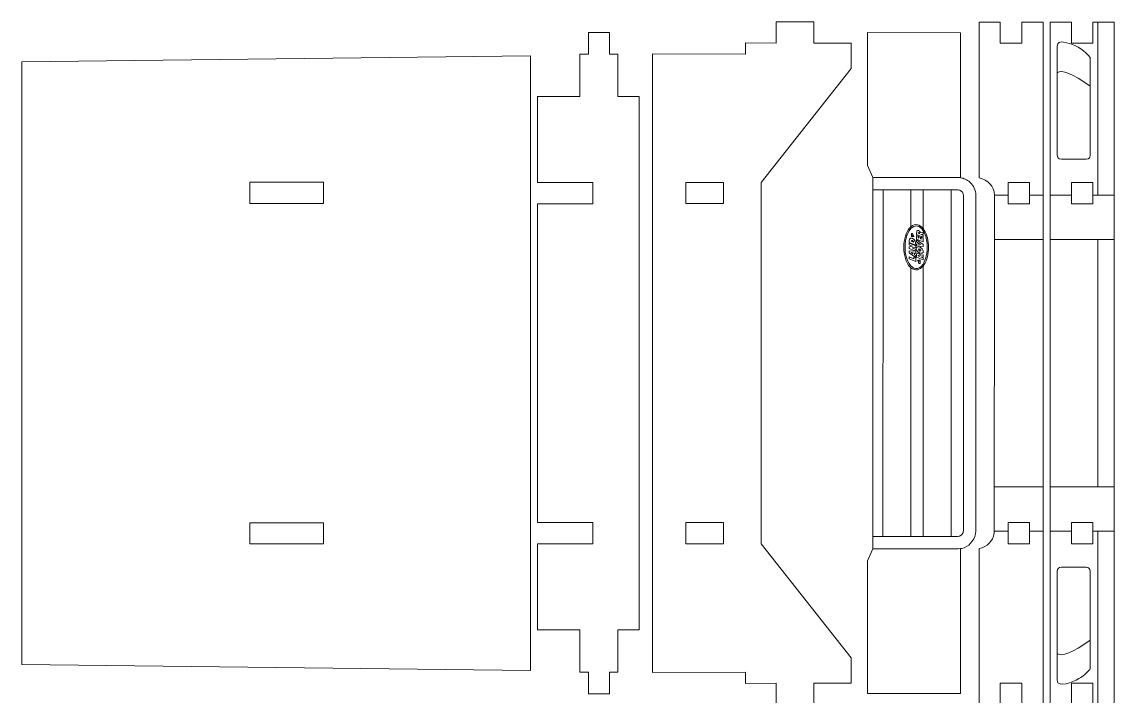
# Model space of a CAD drawing. Header units: millimetres. Extents: x -218 to 218, y -305 to 305.
# Drawn here: x 62.6 to 217.6, y 114.5 to 210.2 of the extents above; entities that cross this region are included whole.
import ezdxf

# ---------------------------------------------------------------- set-up
doc = ezdxf.new("R2010")
doc.units = ezdxf.units.MM
doc.header["$MEASUREMENT"] = 0
doc.layers.add('Camada 1', color=7, linetype='Continuous')

msp = doc.modelspace()

# ---------------------------------------------------------------- linework, layer by layer
at = {"layer": 'Camada 1', "lineweight": 9}
for points, knots in [([(180.2736, 203.5941), (180.2736, 203.5941), (167.4951, 187.4147), (167.4951, 187.4147), (167.4951, 187.4147), (167.4951, 187.4147), (167.4951, 136.1401), (167.4951, 136.1401), (167.4951, 136.1401), (167.4951, 136.1401), (180.2736, 119.9606), (180.2736, 119.9606), (180.2736, 119.9606), (180.2736, 119.9606), (180.279, 116.3736), (180.279, 116.3736), (180.279, 116.3736), (180.279, 116.3736), (174.9607, 116.3576), (174.9607, 116.3576), (174.9607, 116.3576), (174.9607, 116.3576), (174.97, 113.3535), (174.97, 113.3535), (174.97, 113.3535), (174.97, 113.3535), (169.6516, 113.3355), (169.6516, 113.3355), (169.6516, 113.3355), (169.6516, 113.3355), (169.6416, 116.3396), (169.6416, 116.3396), (169.6416, 116.3396), (169.6416, 116.3396), (165.2739, 116.3247), (165.2739, 116.3247), (165.2739, 116.3247), (165.2739, 116.3247), (165.2691, 117.9116), (165.2691, 117.9116), (165.2691, 117.9116), (165.2691, 117.9116), (152.0902, 117.8687), (152.0902, 117.8687), (152.0902, 117.8687), (152.0902, 117.8687), (152.0902, 205.6864), (152.0902, 205.6864), (152.0902, 205.6864), (152.0902, 205.6864), (165.2691, 205.6433), (165.2691, 205.6433), (165.2691, 205.6433), (165.2691, 205.6433), (165.2739, 207.2305), (165.2739, 207.2305), (165.2739, 207.2305), (165.2739, 207.2305), (169.6416, 207.2156), (169.6416, 207.2156), (169.6416, 207.2156), (169.6416, 207.2156), (169.6516, 210.2199), (169.6516, 210.2199), (169.6516, 210.2199), (169.6516, 210.2199), (174.97, 210.2019), (174.97, 210.2019), (174.97, 210.2019), (174.97, 210.2019), (174.9607, 207.1976), (174.9607, 207.1976), (174.9607, 207.1976), (174.9607, 207.1976), (180.279, 207.1816), (180.279, 207.1816), (180.279, 207.1816), (180.279, 207.1816), (180.2736, 203.5941), (180.2736, 203.5941)], [0, 0, 0, 0, 0.04761905, 0.04761905, 0.04761905, 0.04761905, 0.0952381, 0.0952381, 0.0952381, 0.0952381, 0.14285714, 0.14285714, 0.14285714, 0.14285714, 0.19047619, 0.19047619, 0.19047619, 0.19047619, 0.23809524, 0.23809524, 0.23809524, 0.23809524, 0.28571429, 0.28571429, 0.28571429, 0.28571429, 0.33333333, 0.33333333, 0.33333333, 0.33333333, 0.38095238, 0.38095238, 0.38095238, 0.38095238, 0.42857143, 0.42857143, 0.42857143, 0.42857143, 0.47619048, 0.47619048, 0.47619048, 0.47619048, 0.52380952, 0.52380952, 0.52380952, 0.52380952, 0.57142857, 0.57142857, 0.57142857, 0.57142857, 0.61904762, 0.61904762, 0.61904762, 0.61904762, 0.66666667, 0.66666667, 0.66666667, 0.66666667, 0.71428571, 0.71428571, 0.71428571, 0.71428571, 0.76190476, 0.76190476, 0.76190476, 0.76190476, 0.80952381, 0.80952381, 0.80952381, 0.80952381, 0.85714286, 0.85714286, 0.85714286, 0.85714286, 0.9047619, 0.9047619, 0.9047619, 0.9047619, 1, 1, 1, 1]), ([(204.4718, 113.3688), (204.4718, 113.3688), (207.5093, 113.3689), (207.5093, 113.3689), (207.5093, 113.3689), (207.5093, 113.3689), (207.509, 210.175), (207.509, 210.175), (207.509, 210.175), (207.509, 210.175), (204.4715, 210.1751), (204.4715, 210.1751), (204.4715, 210.1751), (204.4715, 210.1751), (204.4655, 207.175), (204.4655, 207.175), (204.4655, 207.175), (204.4655, 207.175), (201.4291, 207.181), (201.4291, 207.181), (201.4291, 207.181), (201.4291, 207.181), (201.4351, 210.1811), (201.4351, 210.1811), (201.4351, 210.1811), (201.4351, 210.1811), (198.4337, 210.175), (198.4337, 210.175), (198.4337, 210.175), (198.4337, 210.175), (198.4338, 188.0939), (198.4338, 188.0939), (198.4338, 188.0939), (199.686, 187.7943), (200.536, 186.8914), (200.6011, 185.6189), (200.6011, 185.6189), (200.6011, 185.6189), (200.6011, 179.3187), (200.6011, 179.3187), (200.6011, 179.3187), (200.6011, 179.3187), (200.5711, 137.6306), (200.5711, 137.6306), (200.5711, 137.6306), (200.3868, 136.4768), (199.566, 135.7206), (198.4339, 135.4499), (198.4339, 135.4499), (198.4339, 135.4499), (198.4339, 113.3689), (198.4339, 113.3689), (198.4339, 113.3689), (198.4339, 113.3689), (201.4354, 113.3627), (201.4354, 113.3627), (201.4354, 113.3627), (201.4354, 113.3627), (201.4294, 116.3628), (201.4294, 116.3628), (201.4294, 116.3628), (201.4294, 116.3628), (204.4658, 116.3689), (204.4658, 116.3689), (204.4658, 116.3689), (204.4658, 116.3689), (204.4718, 113.3688), (204.4718, 113.3688)], [0, 0, 0, 0, 0.05555556, 0.05555556, 0.05555556, 0.05555556, 0.11111111, 0.11111111, 0.11111111, 0.11111111, 0.16666667, 0.16666667, 0.16666667, 0.16666667, 0.22222222, 0.22222222, 0.22222222, 0.22222222, 0.27777778, 0.27777778, 0.27777778, 0.27777778, 0.33333333, 0.33333333, 0.33333333, 0.33333333, 0.38888889, 0.38888889, 0.38888889, 0.38888889, 0.44444444, 0.44444444, 0.44444444, 0.44444444, 0.5, 0.5, 0.5, 0.5, 0.55555556, 0.55555556, 0.55555556, 0.55555556, 0.61111111, 0.61111111, 0.61111111, 0.61111111, 0.66666667, 0.66666667, 0.66666667, 0.66666667, 0.72222222, 0.72222222, 0.72222222, 0.72222222, 0.77777778, 0.77777778, 0.77777778, 0.77777778, 0.83333333, 0.83333333, 0.83333333, 0.83333333, 0.88888889, 0.88888889, 0.88888889, 0.88888889, 1, 1, 1, 1]), ([(214.5599, 116.3698), (214.5599, 116.3698), (214.5599, 113.3697), (214.5599, 113.3697), (214.5599, 113.3697), (214.5599, 113.3697), (215.254, 113.369), (215.254, 113.369), (215.254, 113.369), (215.254, 113.369), (217.585, 113.369), (217.585, 113.369), (217.585, 113.369), (217.585, 113.369), (217.5848, 137.9251), (217.5848, 137.9251), (217.5848, 137.9251), (217.5848, 137.9251), (217.5848, 144.2252), (217.5848, 144.2252), (217.5848, 144.2252), (217.5848, 144.2252), (217.5844, 179.3189), (217.5844, 179.3189), (217.5844, 179.3189), (217.5844, 179.3189), (217.5843, 185.6191), (217.5843, 185.6191), (217.5843, 185.6191), (217.5843, 185.6191), (217.5841, 210.1752), (217.5841, 210.1752), (217.5841, 210.1752), (217.5841, 210.1752), (215.2531, 210.1752), (215.2531, 210.1752), (215.2531, 210.1752), (215.2531, 210.1752), (214.5589, 210.1745), (214.5589, 210.1745), (214.5589, 210.1745), (214.5589, 210.1745), (214.559, 207.1744), (214.559, 207.1744), (214.559, 207.1744), (214.559, 207.1744), (211.5338, 207.1743), (211.5338, 207.1743), (211.5338, 207.1743), (211.5338, 207.1743), (211.5338, 210.1744), (211.5338, 210.1744), (211.5338, 210.1744), (211.5338, 210.1744), (208.5087, 210.1751), (208.5087, 210.1751), (208.5087, 210.1751), (208.5087, 210.1751), (208.509, 185.6189), (208.509, 185.6189), (208.509, 185.6189), (208.509, 185.6189), (208.509, 179.3188), (208.509, 179.3188), (208.509, 179.3188), (208.509, 179.3188), (208.5093, 144.2251), (208.5093, 144.2251), (208.5093, 144.2251), (208.5093, 144.2251), (208.5094, 137.925), (208.5094, 137.925), (208.5094, 137.925), (208.5094, 137.925), (208.5096, 113.3689), (208.5096, 113.3689), (208.5096, 113.3689), (208.5096, 113.3689), (211.5347, 113.3697), (211.5347, 113.3697), (211.5347, 113.3697), (211.5347, 113.3697), (211.5347, 116.3697), (211.5347, 116.3697), (211.5347, 116.3697), (211.5347, 116.3697), (214.5599, 116.3698), (214.5599, 116.3698)], [0, 0, 0, 0, 0.04347826, 0.04347826, 0.04347826, 0.04347826, 0.08695652, 0.08695652, 0.08695652, 0.08695652, 0.13043478, 0.13043478, 0.13043478, 0.13043478, 0.17391304, 0.17391304, 0.17391304, 0.17391304, 0.2173913, 0.2173913, 0.2173913, 0.2173913, 0.26086957, 0.26086957, 0.26086957, 0.26086957, 0.30434783, 0.30434783, 0.30434783, 0.30434783, 0.34782609, 0.34782609, 0.34782609, 0.34782609, 0.39130435, 0.39130435, 0.39130435, 0.39130435, 0.43478261, 0.43478261, 0.43478261, 0.43478261, 0.47826087, 0.47826087, 0.47826087, 0.47826087, 0.52173913, 0.52173913, 0.52173913, 0.52173913, 0.56521739, 0.56521739, 0.56521739, 0.56521739, 0.60869565, 0.60869565, 0.60869565, 0.60869565, 0.65217391, 0.65217391, 0.65217391, 0.65217391, 0.69565217, 0.69565217, 0.69565217, 0.69565217, 0.73913043, 0.73913043, 0.73913043, 0.73913043, 0.7826087, 0.7826087, 0.7826087, 0.7826087, 0.82608696, 0.82608696, 0.82608696, 0.82608696, 0.86956522, 0.86956522, 0.86956522, 0.86956522, 0.91304348, 0.91304348, 0.91304348, 0.91304348, 1, 1, 1, 1]), ([(147.1921, 117.919), (147.1921, 117.919), (147.1845, 123.9192), (147.1845, 123.9192), (147.1845, 123.9192), (147.1845, 123.9192), (150.1846, 123.9186), (150.1846, 123.9186), (150.1846, 123.9186), (150.1846, 123.9186), (150.1846, 199.6369), (150.1846, 199.6369), (150.1846, 199.6369), (150.1846, 199.6369), (147.1845, 199.6363), (147.1845, 199.6363), (147.1845, 199.6363), (147.1845, 199.6363), (147.1921, 205.6363), (147.1921, 205.6363), (147.1921, 205.6363), (147.1921, 205.6363), (145.9921, 205.6363), (145.9921, 205.6363), (145.9921, 205.6363), (145.9921, 205.6363), (145.9921, 208.7091), (145.9921, 208.7091), (145.9921, 208.7091), (145.9921, 208.7091), (142.992, 208.7091), (142.992, 208.7091), (142.992, 208.7091), (142.992, 208.7091), (142.992, 205.6363), (142.992, 205.6363), (142.992, 205.6363), (142.992, 205.6363), (141.792, 205.6363), (141.792, 205.6363), (141.792, 205.6363), (141.792, 205.6363), (141.792, 199.6363), (141.792, 199.6363), (141.792, 199.6363), (141.792, 199.6363), (135.7918, 199.6363), (135.7918, 199.6363), (135.7918, 199.6363), (135.7918, 199.6363), (135.7918, 187.4085), (135.7918, 187.4085), (135.7918, 187.4085), (135.7918, 187.4085), (143.6324, 187.4085), (143.6324, 187.4085), (143.6324, 187.4085), (143.6324, 187.4085), (143.6324, 184.4085), (143.6324, 184.4085), (143.6324, 184.4085), (143.6324, 184.4085), (135.7918, 184.4085), (135.7918, 184.4085), (135.7918, 184.4085), (135.7918, 184.4085), (135.7918, 139.1469), (135.7918, 139.1469), (135.7918, 139.1469), (135.7918, 139.1469), (143.6324, 139.1469), (143.6324, 139.1469), (143.6324, 139.1469), (143.6324, 139.1469), (143.6324, 136.1469), (143.6324, 136.1469), (143.6324, 136.1469), (143.6324, 136.1469), (135.7918, 136.1469), (135.7918, 136.1469), (135.7918, 136.1469), (135.7918, 136.1469), (135.7918, 123.9192), (135.7918, 123.9192), (135.7918, 123.9192), (135.7918, 123.9192), (141.792, 123.9192), (141.792, 123.9192), (141.792, 123.9192), (141.792, 123.9192), (141.792, 117.919), (141.792, 117.919), (141.792, 117.919), (141.792, 117.919), (142.992, 117.919), (142.992, 117.919), (142.992, 117.919), (142.992, 117.919), (142.992, 114.8464), (142.992, 114.8464), (142.992, 114.8464), (142.992, 114.8464), (145.9921, 114.8464), (145.9921, 114.8464), (145.9921, 114.8464), (145.9921, 114.8464), (145.9921, 117.919), (145.9921, 117.919), (145.9921, 117.919), (145.9921, 117.919), (147.1921, 117.919), (147.1921, 117.919)], [0, 0, 0, 0, 0.03448276, 0.03448276, 0.03448276, 0.03448276, 0.06896552, 0.06896552, 0.06896552, 0.06896552, 0.10344828, 0.10344828, 0.10344828, 0.10344828, 0.13793103, 0.13793103, 0.13793103, 0.13793103, 0.17241379, 0.17241379, 0.17241379, 0.17241379, 0.20689655, 0.20689655, 0.20689655, 0.20689655, 0.24137931, 0.24137931, 0.24137931, 0.24137931, 0.27586207, 0.27586207, 0.27586207, 0.27586207, 0.31034483, 0.31034483, 0.31034483, 0.31034483, 0.34482759, 0.34482759, 0.34482759, 0.34482759, 0.37931034, 0.37931034, 0.37931034, 0.37931034, 0.4137931, 0.4137931, 0.4137931, 0.4137931, 0.44827586, 0.44827586, 0.44827586, 0.44827586, 0.48275862, 0.48275862, 0.48275862, 0.48275862, 0.51724138, 0.51724138, 0.51724138, 0.51724138, 0.55172414, 0.55172414, 0.55172414, 0.55172414, 0.5862069, 0.5862069, 0.5862069, 0.5862069, 0.62068966, 0.62068966, 0.62068966, 0.62068966, 0.65517241, 0.65517241, 0.65517241, 0.65517241, 0.68965517, 0.68965517, 0.68965517, 0.68965517, 0.72413793, 0.72413793, 0.72413793, 0.72413793, 0.75862069, 0.75862069, 0.75862069, 0.75862069, 0.79310345, 0.79310345, 0.79310345, 0.79310345, 0.82758621, 0.82758621, 0.82758621, 0.82758621, 0.86206897, 0.86206897, 0.86206897, 0.86206897, 0.89655172, 0.89655172, 0.89655172, 0.89655172, 0.93103448, 0.93103448, 0.93103448, 0.93103448, 1, 1, 1, 1]), ([(195.7945, 114.8702), (195.7945, 114.8702), (195.7945, 135.4504), (195.7945, 135.4504), (195.7945, 135.4504), (195.7945, 135.4504), (195.9538, 135.4715), (195.9538, 135.4715), (195.9538, 135.4715), (195.9538, 135.4715), (196.3141, 135.5851), (196.3141, 135.5851), (196.3141, 135.5851), (196.3141, 135.5851), (196.6483, 135.7492), (196.6483, 135.7492), (196.6483, 135.7492), (196.6483, 135.7492), (196.953, 135.9591), (196.953, 135.9591), (196.953, 135.9591), (196.953, 135.9591), (197.2247, 136.2104), (197.2247, 136.2104), (197.2247, 136.2104), (197.2247, 136.2104), (197.4598, 136.4984), (197.4598, 136.4984), (197.4598, 136.4984), (197.4598, 136.4984), (197.6545, 136.8185), (197.6545, 136.8185), (197.6545, 136.8185), (197.6545, 136.8185), (197.8055, 137.1661), (197.8055, 137.1661), (197.8055, 137.1661), (197.8055, 137.1661), (197.9092, 137.5367), (197.9092, 137.5367), (197.9092, 137.5367), (197.9092, 137.5367), (197.9619, 137.9256), (197.9619, 137.9256), (197.9619, 137.9256), (197.9619, 137.9256), (197.9812, 185.6181), (197.9812, 185.6181), (197.9812, 185.6181), (197.9812, 185.6181), (197.9531, 185.877), (197.9531, 185.877), (197.9531, 185.877), (197.9531, 185.877), (197.9029, 186.1294), (197.9029, 186.1294), (197.9029, 186.1294), (197.9029, 186.1294), (197.8309, 186.3738), (197.8309, 186.3738), (197.8309, 186.3738), (197.8309, 186.3738), (197.7372, 186.6089), (197.7372, 186.6089), (197.7372, 186.6089), (197.7372, 186.6089), (197.6222, 186.8334), (197.6222, 186.8334), (197.6222, 186.8334), (197.6222, 186.8334), (197.486, 187.0458), (197.486, 187.0458), (197.486, 187.0458), (197.486, 187.0458), (197.3288, 187.2451), (197.3288, 187.2451), (197.3288, 187.2451), (197.3288, 187.2451), (197.151, 187.4296), (197.151, 187.4296), (197.151, 187.4296), (197.151, 187.4296), (196.9527, 187.5981), (196.9527, 187.5981), (196.9527, 187.5981), (196.9527, 187.5981), (196.7883, 187.7158), (196.7883, 187.7158), (196.7883, 187.7158), (196.7883, 187.7158), (196.6288, 187.8133), (196.6288, 187.8133), (196.6288, 187.8133), (196.6288, 187.8133), (196.4717, 187.8931), (196.4717, 187.8931), (196.4717, 187.8931), (196.4717, 187.8931), (196.3151, 187.9577), (196.3151, 187.9577), (196.3151, 187.9577), (196.3151, 187.9577), (196.1567, 188.0097), (196.1567, 188.0097), (196.1567, 188.0097), (196.1567, 188.0097), (195.9943, 188.0514), (195.9943, 188.0514), (195.9943, 188.0514), (195.9943, 188.0514), (195.8255, 188.0855), (195.8255, 188.0855), (195.8255, 188.0855), (195.8255, 188.0855), (195.6483, 188.1144), (195.6483, 188.1144), (195.6483, 188.1144), (195.6483, 188.1144), (195.4605, 188.1405), (195.4605, 188.1405), (195.4605, 188.1405), (195.4605, 188.1405), (195.7785, 188.1403), (195.7785, 188.1403), (195.7785, 188.1403), (195.7785, 188.1403), (195.7945, 208.6748), (195.7945, 208.6748), (195.7945, 208.6748), (195.7945, 208.6748), (182.6116, 208.6853), (182.6116, 208.6853), (182.6116, 208.6853), (182.6116, 208.6853), (182.597, 189.8465), (182.597, 189.8465), (182.597, 189.8465), (182.597, 189.8465), (183.3667, 188.1451), (183.3667, 188.1451), (183.3667, 188.1451), (183.3667, 188.1451), (183.366, 186.3872), (183.366, 186.3872), (183.366, 186.3872), (183.366, 186.3872), (183.3474, 137.1617), (183.3474, 137.1617), (183.3474, 137.1617), (183.3474, 137.1617), (183.3474, 135.4037), (183.3474, 135.4037), (183.3474, 135.4037), (183.3474, 135.4037), (182.5752, 133.709), (182.5752, 133.709), (182.5752, 133.709), (182.5752, 133.709), (182.5753, 114.8702), (182.5753, 114.8702), (182.5753, 114.8702), (182.5753, 114.8702), (195.7945, 114.8702), (195.7945, 114.8702)], [0, 0, 0, 0, 0.02380952, 0.02380952, 0.02380952, 0.02380952, 0.04761905, 0.04761905, 0.04761905, 0.04761905, 0.07142857, 0.07142857, 0.07142857, 0.07142857, 0.0952381, 0.0952381, 0.0952381, 0.0952381, 0.11904762, 0.11904762, 0.11904762, 0.11904762, 0.14285714, 0.14285714, 0.14285714, 0.14285714, 0.16666667, 0.16666667, 0.16666667, 0.16666667, 0.19047619, 0.19047619, 0.19047619, 0.19047619, 0.21428571, 0.21428571, 0.21428571, 0.21428571, 0.23809524, 0.23809524, 0.23809524, 0.23809524, 0.26190476, 0.26190476, 0.26190476, 0.26190476, 0.28571429, 0.28571429, 0.28571429, 0.28571429, 0.30952381, 0.30952381, 0.30952381, 0.30952381, 0.33333333, 0.33333333, 0.33333333, 0.33333333, 0.35714286, 0.35714286, 0.35714286, 0.35714286, 0.38095238, 0.38095238, 0.38095238, 0.38095238, 0.4047619, 0.4047619, 0.4047619, 0.4047619, 0.42857143, 0.42857143, 0.42857143, 0.42857143, 0.45238095, 0.45238095, 0.45238095, 0.45238095, 0.47619048, 0.47619048, 0.47619048, 0.47619048, 0.5, 0.5, 0.5, 0.5, 0.52380952, 0.52380952, 0.52380952, 0.52380952, 0.54761905, 0.54761905, 0.54761905, 0.54761905, 0.57142857, 0.57142857, 0.57142857, 0.57142857, 0.5952381, 0.5952381, 0.5952381, 0.5952381, 0.61904762, 0.61904762, 0.61904762, 0.61904762, 0.64285714, 0.64285714, 0.64285714, 0.64285714, 0.66666667, 0.66666667, 0.66666667, 0.66666667, 0.69047619, 0.69047619, 0.69047619, 0.69047619, 0.71428571, 0.71428571, 0.71428571, 0.71428571, 0.73809524, 0.73809524, 0.73809524, 0.73809524, 0.76190476, 0.76190476, 0.76190476, 0.76190476, 0.78571429, 0.78571429, 0.78571429, 0.78571429, 0.80952381, 0.80952381, 0.80952381, 0.80952381, 0.83333333, 0.83333333, 0.83333333, 0.83333333, 0.85714286, 0.85714286, 0.85714286, 0.85714286, 0.88095238, 0.88095238, 0.88095238, 0.88095238, 0.9047619, 0.9047619, 0.9047619, 0.9047619, 0.92857143, 0.92857143, 0.92857143, 0.92857143, 0.95238095, 0.95238095, 0.95238095, 0.95238095, 1, 1, 1, 1]), ([(62.621, 204.5286), (62.621, 204.5286), (62.621, 119.0269), (62.621, 119.0269), (62.621, 119.0269), (62.621, 119.0269), (134.7918, 118.1545), (134.7918, 118.1545), (134.7918, 118.1545), (134.7918, 118.1545), (134.7918, 205.4009), (134.7918, 205.4009), (134.7918, 205.4009), (134.7918, 205.4009), (62.621, 204.5286), (62.621, 204.5286)], [0, 0, 0, 0, 0.2, 0.2, 0.2, 0.2, 0.4, 0.4, 0.4, 0.4, 0.6, 0.6, 0.6, 0.6, 1, 1, 1, 1]), ([(105.3971, 184.4437), (105.3971, 184.4437), (105.3971, 187.4436), (105.3971, 187.4436), (105.3971, 187.4436), (105.3971, 187.4436), (94.9787, 187.4436), (94.9787, 187.4436), (94.9787, 187.4436), (94.9787, 187.4436), (94.9787, 184.4437), (94.9787, 184.4437), (94.9787, 184.4437), (94.9787, 184.4437), (105.3971, 184.4437), (105.3971, 184.4437)], [0, 0, 0, 0, 0.2, 0.2, 0.2, 0.2, 0.4, 0.4, 0.4, 0.4, 0.6, 0.6, 0.6, 0.6, 1, 1, 1, 1]), ([(156.8129, 187.414), (156.8129, 187.414), (156.8129, 184.4141), (156.8129, 184.4141), (156.8129, 184.4141), (156.8129, 184.4141), (162.1542, 184.4141), (162.1542, 184.4141), (162.1542, 184.4141), (162.1542, 184.4141), (162.1542, 187.414), (162.1542, 187.414), (162.1542, 187.414), (162.1542, 187.414), (156.8129, 187.414), (156.8129, 187.414)], [0, 0, 0, 0, 0.2, 0.2, 0.2, 0.2, 0.4, 0.4, 0.4, 0.4, 0.6, 0.6, 0.6, 0.6, 1, 1, 1, 1]), ([(188.3808, 175.7341), (188.3808, 175.7341), (188.222, 176.0053), (188.222, 176.0053), (188.222, 176.0053), (188.222, 176.0053), (188.0824, 176.3102), (188.0824, 176.3102), (188.0824, 176.3102), (188.0824, 176.3102), (187.9639, 176.6452), (187.9639, 176.6452), (187.9639, 176.6452), (187.9639, 176.6452), (187.8684, 177.007), (187.8684, 177.007), (187.8684, 177.007), (187.8684, 177.007), (187.7978, 177.3919), (187.7978, 177.3919), (187.7978, 177.3919), (187.7978, 177.3919), (187.7541, 177.7965), (187.7541, 177.7965), (187.7541, 177.7965), (187.7541, 177.7965), (187.7391, 178.2174), (187.7391, 178.2174), (187.7391, 178.2174), (187.7391, 178.2174), (187.7541, 178.6386), (187.7541, 178.6386), (187.7541, 178.6386), (187.7541, 178.6386), (187.7979, 179.0436), (187.7979, 179.0436), (187.7979, 179.0436), (187.7979, 179.0436), (187.8688, 179.4288), (187.8688, 179.4288), (187.8688, 179.4288), (187.8688, 179.4288), (187.9645, 179.7908), (187.9645, 179.7908), (187.9645, 179.7908), (187.9645, 179.7908), (188.0833, 180.126), (188.0833, 180.126), (188.0833, 180.126), (188.0833, 180.126), (188.2232, 180.431), (188.2232, 180.431), (188.2232, 180.431), (188.2232, 180.431), (188.3823, 180.7023), (188.3823, 180.7023), (188.3823, 180.7023), (188.3823, 180.7023), (188.5588, 180.9361), (188.5588, 180.9361), (188.5588, 180.9361), (188.5588, 180.9361), (188.7508, 181.1296), (188.7508, 181.1296), (188.7508, 181.1296), (188.7508, 181.1296), (188.7528, 186.3852), (188.7528, 186.3852), (188.7528, 186.3852), (188.7528, 186.3852), (184.7975, 186.3868), (184.7975, 186.3868), (184.7975, 186.3868), (184.7975, 186.3868), (184.7789, 137.1617), (184.7789, 137.1617), (184.7789, 137.1617), (184.7789, 137.1617), (188.7338, 137.1617), (188.7338, 137.1617), (188.7338, 137.1617), (188.7338, 137.1617), (188.7485, 175.3065), (188.7485, 175.3065), (188.7485, 175.3065), (188.7485, 175.3065), (188.557, 175.5001), (188.557, 175.5001), (188.557, 175.5001), (188.557, 175.5001), (188.3808, 175.7341), (188.3808, 175.7341)], [0, 0, 0, 0, 0.04166667, 0.04166667, 0.04166667, 0.04166667, 0.08333333, 0.08333333, 0.08333333, 0.08333333, 0.125, 0.125, 0.125, 0.125, 0.16666667, 0.16666667, 0.16666667, 0.16666667, 0.20833333, 0.20833333, 0.20833333, 0.20833333, 0.25, 0.25, 0.25, 0.25, 0.29166667, 0.29166667, 0.29166667, 0.29166667, 0.33333333, 0.33333333, 0.33333333, 0.33333333, 0.375, 0.375, 0.375, 0.375, 0.41666667, 0.41666667, 0.41666667, 0.41666667, 0.45833333, 0.45833333, 0.45833333, 0.45833333, 0.5, 0.5, 0.5, 0.5, 0.54166667, 0.54166667, 0.54166667, 0.54166667, 0.58333333, 0.58333333, 0.58333333, 0.58333333, 0.625, 0.625, 0.625, 0.625, 0.66666667, 0.66666667, 0.66666667, 0.66666667, 0.70833333, 0.70833333, 0.70833333, 0.70833333, 0.75, 0.75, 0.75, 0.75, 0.79166667, 0.79166667, 0.79166667, 0.79166667, 0.83333333, 0.83333333, 0.83333333, 0.83333333, 0.875, 0.875, 0.875, 0.875, 0.91666667, 0.91666667, 0.91666667, 0.91666667, 1, 1, 1, 1]), ([(190.5085, 180.842), (190.5085, 180.842), (190.6521, 180.6339), (190.6521, 180.6339), (190.6521, 180.6339), (190.6521, 180.6339), (190.7832, 180.4), (190.7832, 180.4), (190.7832, 180.4), (190.7832, 180.4), (190.9005, 180.1424), (190.9005, 180.1424), (190.9005, 180.1424), (190.9005, 180.1424), (191.0028, 179.8633), (191.0028, 179.8633), (191.0028, 179.8633), (191.0028, 179.8633), (191.0892, 179.5647), (191.0892, 179.5647), (191.0892, 179.5647), (191.0892, 179.5647), (191.1584, 179.2487), (191.1584, 179.2487), (191.1584, 179.2487), (191.1584, 179.2487), (191.2091, 178.9175), (191.2091, 178.9175), (191.2091, 178.9175), (191.2091, 178.9175), (191.2405, 178.573), (191.2405, 178.573), (191.2405, 178.573), (191.2405, 178.573), (191.2511, 178.2174), (191.2511, 178.2174), (191.2511, 178.2174), (191.2511, 178.2174), (191.2405, 177.8611), (191.2405, 177.8611), (191.2405, 177.8611), (191.2405, 177.8611), (191.209, 177.5161), (191.209, 177.5161), (191.209, 177.5161), (191.209, 177.5161), (191.1581, 177.1842), (191.1581, 177.1842), (191.1581, 177.1842), (191.1581, 177.1842), (191.0888, 176.8678), (191.0888, 176.8678), (191.0888, 176.8678), (191.0888, 176.8678), (191.0022, 176.5688), (191.0022, 176.5688), (191.0022, 176.5688), (191.0022, 176.5688), (190.8995, 176.2893), (190.8995, 176.2893), (190.8995, 176.2893), (190.8995, 176.2893), (190.7819, 176.0316), (190.7819, 176.0316), (190.7819, 176.0316), (190.7819, 176.0316), (190.6505, 175.7975), (190.6505, 175.7975), (190.6505, 175.7975), (190.6505, 175.7975), (190.5064, 175.5894), (190.5064, 175.5894), (190.5064, 175.5894), (190.5064, 175.5894), (190.4916, 137.1617), (190.4916, 137.1617), (190.4916, 137.1617), (190.4916, 137.1617), (194.4464, 137.1617), (194.4464, 137.1617), (194.4464, 137.1617), (194.4464, 137.1617), (194.4658, 186.383), (194.4658, 186.383), (194.4658, 186.383), (194.4658, 186.383), (190.5106, 186.3845), (190.5106, 186.3845), (190.5106, 186.3845), (190.5106, 186.3845), (190.5085, 180.842), (190.5085, 180.842)], [0, 0, 0, 0, 0.04166667, 0.04166667, 0.04166667, 0.04166667, 0.08333333, 0.08333333, 0.08333333, 0.08333333, 0.125, 0.125, 0.125, 0.125, 0.16666667, 0.16666667, 0.16666667, 0.16666667, 0.20833333, 0.20833333, 0.20833333, 0.20833333, 0.25, 0.25, 0.25, 0.25, 0.29166667, 0.29166667, 0.29166667, 0.29166667, 0.33333333, 0.33333333, 0.33333333, 0.33333333, 0.375, 0.375, 0.375, 0.375, 0.41666667, 0.41666667, 0.41666667, 0.41666667, 0.45833333, 0.45833333, 0.45833333, 0.45833333, 0.5, 0.5, 0.5, 0.5, 0.54166667, 0.54166667, 0.54166667, 0.54166667, 0.58333333, 0.58333333, 0.58333333, 0.58333333, 0.625, 0.625, 0.625, 0.625, 0.66666667, 0.66666667, 0.66666667, 0.66666667, 0.70833333, 0.70833333, 0.70833333, 0.70833333, 0.75, 0.75, 0.75, 0.75, 0.79166667, 0.79166667, 0.79166667, 0.79166667, 0.83333333, 0.83333333, 0.83333333, 0.83333333, 0.875, 0.875, 0.875, 0.875, 0.91666667, 0.91666667, 0.91666667, 0.91666667, 1, 1, 1, 1]), ([(202.5586, 184.4034), (202.5586, 184.4034), (202.5586, 187.4034), (202.5586, 187.4034), (202.5586, 187.4034), (202.5586, 187.4034), (205.5586, 187.4034), (205.5586, 187.4034), (205.5586, 187.4034), (205.5586, 187.4034), (205.5586, 184.4034), (205.5586, 184.4034), (205.5586, 184.4034), (205.5586, 184.4034), (202.5586, 184.4034), (202.5586, 184.4034)], [0, 0, 0, 0, 0.2, 0.2, 0.2, 0.2, 0.4, 0.4, 0.4, 0.4, 0.6, 0.6, 0.6, 0.6, 1, 1, 1, 1]), ([(214.5592, 184.4035), (214.5592, 184.4035), (214.5592, 185.619), (214.5592, 185.619), (214.5592, 185.619), (214.5592, 185.619), (214.5592, 187.4036), (214.5592, 187.4036), (214.5592, 187.4036), (214.5592, 187.4036), (211.534, 187.4035), (211.534, 187.4035), (211.534, 187.4035), (211.534, 187.4035), (211.534, 185.619), (211.534, 185.619), (211.534, 185.619), (211.534, 185.619), (211.534, 184.4035), (211.534, 184.4035), (211.534, 184.4035), (211.534, 184.4035), (214.5592, 184.4035), (214.5592, 184.4035)], [0, 0, 0, 0, 0.14285714, 0.14285714, 0.14285714, 0.14285714, 0.28571429, 0.28571429, 0.28571429, 0.28571429, 0.42857143, 0.42857143, 0.42857143, 0.42857143, 0.57142857, 0.57142857, 0.57142857, 0.57142857, 0.71428571, 0.71428571, 0.71428571, 0.71428571, 1, 1, 1, 1]), ([(105.3971, 136.1118), (105.3971, 136.1118), (94.9787, 136.1118), (94.9787, 136.1118), (94.9787, 136.1118), (94.9787, 136.1118), (94.9787, 139.1118), (94.9787, 139.1118), (94.9787, 139.1118), (94.9787, 139.1118), (105.3971, 139.1118), (105.3971, 139.1118), (105.3971, 139.1118), (105.3971, 139.1118), (105.3971, 136.1118), (105.3971, 136.1118)], [0, 0, 0, 0, 0.2, 0.2, 0.2, 0.2, 0.4, 0.4, 0.4, 0.4, 0.6, 0.6, 0.6, 0.6, 1, 1, 1, 1]), ([(162.1542, 136.1409), (162.1542, 136.1409), (156.8129, 136.1409), (156.8129, 136.1409), (156.8129, 136.1409), (156.8129, 136.1409), (156.8129, 139.1407), (156.8129, 139.1407), (156.8129, 139.1407), (156.8129, 139.1407), (162.1542, 139.1407), (162.1542, 139.1407), (162.1542, 139.1407), (162.1542, 139.1407), (162.1542, 136.1409), (162.1542, 136.1409)], [0, 0, 0, 0, 0.2, 0.2, 0.2, 0.2, 0.4, 0.4, 0.4, 0.4, 0.6, 0.6, 0.6, 0.6, 1, 1, 1, 1]), ([(202.5587, 136.1406), (202.5587, 136.1406), (205.5588, 136.1406), (205.5588, 136.1406), (205.5588, 136.1406), (205.5588, 136.1406), (205.5588, 139.1406), (205.5588, 139.1406), (205.5588, 139.1406), (205.5588, 139.1406), (202.5587, 139.1406), (202.5587, 139.1406), (202.5587, 139.1406), (202.5587, 139.1406), (202.5587, 136.1406), (202.5587, 136.1406)], [0, 0, 0, 0, 0.2, 0.2, 0.2, 0.2, 0.4, 0.4, 0.4, 0.4, 0.6, 0.6, 0.6, 0.6, 1, 1, 1, 1]), ([(211.5345, 136.1406), (211.5345, 136.1406), (211.5345, 137.925), (211.5345, 137.925), (211.5345, 137.925), (211.5345, 137.925), (211.5345, 139.1407), (211.5345, 139.1407), (211.5345, 139.1407), (211.5345, 139.1407), (214.5596, 139.1407), (214.5596, 139.1407), (214.5596, 139.1407), (214.5596, 139.1407), (214.5596, 137.925), (214.5596, 137.925), (214.5596, 137.925), (214.5596, 137.925), (214.5597, 136.1406), (214.5597, 136.1406), (214.5597, 136.1406), (214.5597, 136.1406), (211.5345, 136.1406), (211.5345, 136.1406)], [0, 0, 0, 0, 0.14285714, 0.14285714, 0.14285714, 0.14285714, 0.28571429, 0.28571429, 0.28571429, 0.28571429, 0.42857143, 0.42857143, 0.42857143, 0.42857143, 0.57142857, 0.57142857, 0.57142857, 0.57142857, 0.71428571, 0.71428571, 0.71428571, 0.71428571, 1, 1, 1, 1])]:
    msp.add_open_spline(points, degree=3, knots=knots, dxfattribs=at)
at = {"layer": 'Camada 1', "color": 142, "lineweight": 9}
for points, knots in [([(215.2531, 210.1752), (215.2531, 210.1752), (215.2533, 185.619), (215.2533, 185.619), (215.2533, 185.619), (215.2533, 185.619), (217.5843, 185.6191), (217.5843, 185.6191)], [0, 0, 0, 0, 0.33333333, 0.33333333, 0.33333333, 0.33333333, 1, 1, 1, 1]), ([(209.6168, 207.1278), (209.6168, 207.1278), (209.5732, 207.0626), (209.5732, 207.0626), (209.5732, 207.0626), (209.5732, 207.0626), (209.4928, 206.7626), (209.4928, 206.7626), (209.4928, 206.7626), (209.4928, 206.7626), (209.4926, 191.3056), (209.4926, 191.3056), (209.4926, 191.3056), (209.4926, 191.3056), (209.5731, 191.0056), (209.5731, 191.0056), (209.5731, 191.0056), (209.5731, 191.0056), (209.6166, 190.9403), (209.6166, 190.9403), (209.6166, 190.9403), (209.6166, 190.9403), (209.6683, 190.8813), (209.6683, 190.8813), (209.6683, 190.8813), (209.6683, 190.8813), (209.7274, 190.8296), (209.7274, 190.8296), (209.7274, 190.8296), (209.7274, 190.8296), (209.7926, 190.786), (209.7926, 190.786), (209.7926, 190.786), (209.7926, 190.786), (210.0926, 190.7056), (210.0926, 190.7056), (210.0926, 190.7056), (210.0926, 190.7056), (213.5927, 190.7056), (213.5927, 190.7056), (213.5927, 190.7056), (213.5927, 190.7056), (213.8927, 190.7859), (213.8927, 190.7859), (213.8927, 190.7859), (213.8927, 190.7859), (213.9579, 190.8295), (213.9579, 190.8295), (213.9579, 190.8295), (213.9579, 190.8295), (214.017, 190.8813), (214.017, 190.8813), (214.017, 190.8813), (214.017, 190.8813), (214.0688, 190.9403), (214.0688, 190.9403), (214.0688, 190.9403), (214.0688, 190.9403), (214.1124, 191.0056), (214.1124, 191.0056), (214.1124, 191.0056), (214.1124, 191.0056), (214.1927, 191.3056), (214.1927, 191.3056), (214.1927, 191.3056), (214.1927, 191.3056), (214.1929, 205.1538), (214.1929, 205.1538), (214.1929, 205.1538), (214.1929, 205.1538), (213.9003, 205.4949), (213.9003, 205.4949), (213.9003, 205.4949), (213.9003, 205.4949), (213.5828, 205.813), (213.5828, 205.813), (213.5828, 205.813), (213.5828, 205.813), (213.2422, 206.1062), (213.2422, 206.1062), (213.2422, 206.1062), (213.2422, 206.1062), (212.8806, 206.3729), (212.8806, 206.3729), (212.8806, 206.3729), (212.8806, 206.3729), (212.4998, 206.6117), (212.4998, 206.6117), (212.4998, 206.6117), (212.4998, 206.6117), (212.1021, 206.821), (212.1021, 206.821), (212.1021, 206.821), (212.1021, 206.821), (211.6898, 206.9998), (211.6898, 206.9998), (211.6898, 206.9998), (211.6898, 206.9998), (211.2652, 207.1469), (211.2652, 207.1469), (211.2652, 207.1469), (211.2652, 207.1469), (210.8307, 207.2617), (210.8307, 207.2617), (210.8307, 207.2617), (210.8307, 207.2617), (210.3888, 207.3435), (210.3888, 207.3435), (210.3888, 207.3435), (210.3888, 207.3435), (210.0928, 207.3626), (210.0928, 207.3626), (210.0928, 207.3626), (210.0928, 207.3626), (209.7928, 207.2822), (209.7928, 207.2822), (209.7928, 207.2822), (209.7928, 207.2822), (209.7276, 207.2387), (209.7276, 207.2387), (209.7276, 207.2387), (209.7276, 207.2387), (209.6685, 207.1869), (209.6685, 207.1869), (209.6685, 207.1869), (209.6685, 207.1869), (209.6168, 207.1278), (209.6168, 207.1278)], [0, 0, 0, 0, 0.03030303, 0.03030303, 0.03030303, 0.03030303, 0.06060606, 0.06060606, 0.06060606, 0.06060606, 0.09090909, 0.09090909, 0.09090909, 0.09090909, 0.12121212, 0.12121212, 0.12121212, 0.12121212, 0.15151515, 0.15151515, 0.15151515, 0.15151515, 0.18181818, 0.18181818, 0.18181818, 0.18181818, 0.21212121, 0.21212121, 0.21212121, 0.21212121, 0.24242424, 0.24242424, 0.24242424, 0.24242424, 0.27272727, 0.27272727, 0.27272727, 0.27272727, 0.3030303, 0.3030303, 0.3030303, 0.3030303, 0.33333333, 0.33333333, 0.33333333, 0.33333333, 0.36363636, 0.36363636, 0.36363636, 0.36363636, 0.39393939, 0.39393939, 0.39393939, 0.39393939, 0.42424242, 0.42424242, 0.42424242, 0.42424242, 0.45454545, 0.45454545, 0.45454545, 0.45454545, 0.48484848, 0.48484848, 0.48484848, 0.48484848, 0.51515152, 0.51515152, 0.51515152, 0.51515152, 0.54545455, 0.54545455, 0.54545455, 0.54545455, 0.57575758, 0.57575758, 0.57575758, 0.57575758, 0.60606061, 0.60606061, 0.60606061, 0.60606061, 0.63636364, 0.63636364, 0.63636364, 0.63636364, 0.66666667, 0.66666667, 0.66666667, 0.66666667, 0.6969697, 0.6969697, 0.6969697, 0.6969697, 0.72727273, 0.72727273, 0.72727273, 0.72727273, 0.75757576, 0.75757576, 0.75757576, 0.75757576, 0.78787879, 0.78787879, 0.78787879, 0.78787879, 0.81818182, 0.81818182, 0.81818182, 0.81818182, 0.84848485, 0.84848485, 0.84848485, 0.84848485, 0.87878788, 0.87878788, 0.87878788, 0.87878788, 0.90909091, 0.90909091, 0.90909091, 0.90909091, 0.93939394, 0.93939394, 0.93939394, 0.93939394, 1, 1, 1, 1]), ([(194.4464, 137.1617), (194.4464, 137.1617), (195.4296, 137.1798), (195.4296, 137.1798), (195.4296, 137.1798), (195.4296, 137.1798), (195.6611, 137.2385), (195.6611, 137.2385), (195.6611, 137.2385), (195.6611, 137.2385), (195.865, 137.3424), (195.865, 137.3424), (195.865, 137.3424), (195.865, 137.3424), (196.0308, 137.503), (196.0308, 137.503), (196.0308, 137.503), (196.0308, 137.503), (196.1474, 137.7318), (196.1474, 137.7318), (196.1474, 137.7318), (196.1474, 137.7318), (196.2041, 138.0408), (196.2041, 138.0408), (196.2041, 138.0408), (196.2041, 138.0408), (196.2233, 185.5035), (196.2233, 185.5035), (196.2233, 185.5035), (196.2233, 185.5035), (196.1667, 185.8124), (196.1667, 185.8124), (196.1667, 185.8124), (196.1667, 185.8124), (196.0502, 186.0413), (196.0502, 186.0413), (196.0502, 186.0413), (196.0502, 186.0413), (195.8845, 186.2019), (195.8845, 186.2019), (195.8845, 186.2019), (195.8845, 186.2019), (195.6805, 186.3058), (195.6805, 186.3058), (195.6805, 186.3058), (195.6805, 186.3058), (195.4491, 186.3646), (195.4491, 186.3646), (195.4491, 186.3646), (195.4491, 186.3646), (194.4658, 186.383), (194.4658, 186.383)], [0, 0, 0, 0, 0.07142857, 0.07142857, 0.07142857, 0.07142857, 0.14285714, 0.14285714, 0.14285714, 0.14285714, 0.21428571, 0.21428571, 0.21428571, 0.21428571, 0.28571429, 0.28571429, 0.28571429, 0.28571429, 0.35714286, 0.35714286, 0.35714286, 0.35714286, 0.42857143, 0.42857143, 0.42857143, 0.42857143, 0.5, 0.5, 0.5, 0.5, 0.57142857, 0.57142857, 0.57142857, 0.57142857, 0.64285714, 0.64285714, 0.64285714, 0.64285714, 0.71428571, 0.71428571, 0.71428571, 0.71428571, 0.78571429, 0.78571429, 0.78571429, 0.78571429, 0.85714286, 0.85714286, 0.85714286, 0.85714286, 1, 1, 1, 1]), ([(190.686, 180.2211), (191.211, 179.0773), (191.2122, 177.3224), (190.6508, 176.1705), (190.6508, 176.1705), (189.4899, 173.7885), (187.4916, 176.1473), (187.9906, 179.1464), (187.9906, 179.1464), (188.3501, 181.3072), (189.8453, 182.066), (190.686, 180.2211)], [0, 0, 0, 0, 0.25, 0.25, 0.25, 0.25, 0.5, 0.5, 0.5, 0.5, 1, 1, 1, 1]), ([(188.9974, 180.0024), (188.9974, 180.0024), (189.0935, 179.7319), (189.0935, 179.7319), (189.0935, 179.7319), (189.0935, 179.7319), (189.1439, 179.7573), (189.1439, 179.7573), (189.1439, 179.7573), (189.1439, 179.7573), (188.9974, 180.1786), (188.9974, 180.1786), (188.9974, 180.1786), (188.9974, 180.1786), (188.8301, 180.1786), (188.8301, 180.1786), (188.8301, 180.1786), (188.8301, 180.1786), (188.8301, 179.7186), (188.8301, 179.7186), (188.8301, 179.7186), (188.8301, 179.7186), (188.9974, 179.7186), (188.9974, 179.7186), (188.9974, 179.7186), (188.9974, 179.7186), (188.9974, 180.0024), (188.9974, 180.0024)], [0, 0, 0, 0, 0.125, 0.125, 0.125, 0.125, 0.25, 0.25, 0.25, 0.25, 0.375, 0.375, 0.375, 0.375, 0.5, 0.5, 0.5, 0.5, 0.625, 0.625, 0.625, 0.625, 0.75, 0.75, 0.75, 0.75, 1, 1, 1, 1]), ([(189.5793, 180.5397), (189.5793, 180.5397), (189.546, 180.0241), (189.546, 180.0241), (189.546, 180.0241), (189.546, 180.0241), (190.4702, 179.647), (190.4702, 179.647), (190.4702, 179.647), (190.4702, 179.647), (190.4702, 179.927), (190.4702, 179.927), (190.4702, 179.927), (190.4702, 179.927), (190.1669, 180.0514), (190.1669, 180.0514), (190.1669, 180.0514), (190.1669, 180.0514), (190.4702, 180.0656), (190.4702, 180.0656), (190.4702, 180.0656), (190.4702, 180.0656), (190.4702, 180.3833), (190.4702, 180.3833), (190.4702, 180.3833), (190.4702, 180.3833), (190.0937, 180.3266), (190.0937, 180.3266), (190.0937, 180.3266), (190.0134, 180.5794), (189.6631, 180.6952), (189.5793, 180.5397)], [0, 0, 0, 0, 0.11111111, 0.11111111, 0.11111111, 0.11111111, 0.22222222, 0.22222222, 0.22222222, 0.22222222, 0.33333333, 0.33333333, 0.33333333, 0.33333333, 0.44444444, 0.44444444, 0.44444444, 0.44444444, 0.55555556, 0.55555556, 0.55555556, 0.55555556, 0.66666667, 0.66666667, 0.66666667, 0.66666667, 0.77777778, 0.77777778, 0.77777778, 0.77777778, 1, 1, 1, 1]), ([(190.1241, 179.4236), (190.1241, 179.4236), (190.1241, 179.6489), (190.1241, 179.6489), (190.1241, 179.6489), (190.1241, 179.6489), (189.8873, 179.746), (189.8873, 179.746), (189.8873, 179.746), (189.8873, 179.746), (189.8873, 179.5197), (189.8873, 179.5197), (189.8873, 179.5197), (189.8873, 179.5197), (189.7989, 179.5556), (189.7989, 179.5556), (189.7989, 179.5556), (189.7989, 179.5556), (189.7989, 179.8064), (189.7989, 179.8064), (189.7989, 179.8064), (189.7989, 179.8064), (189.546, 179.9091), (189.546, 179.9091), (189.546, 179.9091), (189.546, 179.9091), (189.546, 179.3793), (189.546, 179.3793), (189.546, 179.3793), (189.546, 179.3793), (190.4702, 179.0022), (190.4702, 179.0022), (190.4702, 179.0022), (190.4702, 179.0022), (190.4702, 179.5367), (190.4702, 179.5367), (190.4702, 179.5367), (190.4702, 179.5367), (190.2211, 179.6386), (190.2211, 179.6386), (190.2211, 179.6386), (190.2211, 179.6386), (190.2211, 179.384), (190.2211, 179.384), (190.2211, 179.384), (190.2211, 179.384), (190.1241, 179.4236), (190.1241, 179.4236)], [0, 0, 0, 0, 0.07692308, 0.07692308, 0.07692308, 0.07692308, 0.15384615, 0.15384615, 0.15384615, 0.15384615, 0.23076923, 0.23076923, 0.23076923, 0.23076923, 0.30769231, 0.30769231, 0.30769231, 0.30769231, 0.38461538, 0.38461538, 0.38461538, 0.38461538, 0.46153846, 0.46153846, 0.46153846, 0.46153846, 0.53846154, 0.53846154, 0.53846154, 0.53846154, 0.61538462, 0.61538462, 0.61538462, 0.61538462, 0.69230769, 0.69230769, 0.69230769, 0.69230769, 0.76923077, 0.76923077, 0.76923077, 0.76923077, 0.84615385, 0.84615385, 0.84615385, 0.84615385, 1, 1, 1, 1]), ([(189.8674, 180.3012), (189.9722, 180.2596), (189.9653, 180.2034), (189.9653, 180.1334), (189.9653, 180.1334), (189.9653, 180.1334), (189.7828, 180.2079), (189.7828, 180.2079), (189.7828, 180.2079), (189.7828, 180.246), (189.7671, 180.3428), (189.8674, 180.3012)], [0, 0, 0, 0, 0.25, 0.25, 0.25, 0.25, 0.5, 0.5, 0.5, 0.5, 1, 1, 1, 1]), ([(189.431, 178.5394), (189.431, 178.96), (189.4304, 179.2827), (188.9699, 179.466), (188.9699, 179.466), (188.4607, 179.6687), (188.5068, 179.2133), (188.5068, 178.9098), (188.5068, 178.9098), (188.5068, 178.9098), (189.431, 178.5394), (189.431, 178.5394)], [0, 0, 0, 0, 0.25, 0.25, 0.25, 0.25, 0.5, 0.5, 0.5, 0.5, 1, 1, 1, 1]), ([(189.431, 177.6853), (189.431, 177.6853), (189.431, 177.9266), (189.431, 177.9266), (189.431, 177.9266), (189.431, 177.9266), (188.9413, 178.1246), (188.9413, 178.1246), (188.9413, 178.1246), (188.9413, 178.1246), (189.431, 178.1849), (189.431, 178.1849), (189.431, 178.1849), (189.431, 178.1849), (189.431, 178.4479), (189.431, 178.4479), (189.431, 178.4479), (189.431, 178.4479), (188.5068, 178.8184), (188.5068, 178.8184), (188.5068, 178.8184), (188.5068, 178.8184), (188.5068, 178.5611), (188.5068, 178.5611), (188.5068, 178.5611), (188.5068, 178.5611), (188.9917, 178.3754), (188.9917, 178.3754), (188.9917, 178.3754), (188.9917, 178.3754), (188.5068, 178.2943), (188.5068, 178.2943), (188.5068, 178.2943), (188.5068, 178.2943), (188.5068, 178.0548), (188.5068, 178.0548), (188.5068, 178.0548), (188.5068, 178.0548), (189.431, 177.6853), (189.431, 177.6853)], [0, 0, 0, 0, 0.09090909, 0.09090909, 0.09090909, 0.09090909, 0.18181818, 0.18181818, 0.18181818, 0.18181818, 0.27272727, 0.27272727, 0.27272727, 0.27272727, 0.36363636, 0.36363636, 0.36363636, 0.36363636, 0.45454545, 0.45454545, 0.45454545, 0.45454545, 0.54545455, 0.54545455, 0.54545455, 0.54545455, 0.63636364, 0.63636364, 0.63636364, 0.63636364, 0.72727273, 0.72727273, 0.72727273, 0.72727273, 0.81818182, 0.81818182, 0.81818182, 0.81818182, 1, 1, 1, 1]), ([(188.7921, 179.0729), (188.7921, 179.345), (189.1496, 179.1663), (189.1496, 178.9296), (189.1496, 178.9296), (189.1496, 178.9296), (188.7921, 179.0729), (188.7921, 179.0729)], [0, 0, 0, 0, 0.33333333, 0.33333333, 0.33333333, 0.33333333, 1, 1, 1, 1]), ([(189.5641, 178.183), (189.2311, 177.6368), (190.6192, 176.9437), (190.4873, 177.707), (190.4873, 177.707), (190.4095, 178.1571), (189.7531, 178.4931), (189.5641, 178.183)], [0, 0, 0, 0, 0.33333333, 0.33333333, 0.33333333, 0.33333333, 1, 1, 1, 1]), ([(189.546, 179.2906), (189.546, 179.2906), (189.546, 178.9881), (189.546, 178.9881), (189.546, 178.9881), (189.546, 178.9881), (190.1013, 178.6327), (190.1013, 178.6327), (190.1013, 178.6327), (190.1013, 178.6327), (190.1013, 178.627), (190.1013, 178.627), (190.1013, 178.627), (190.1013, 178.627), (189.546, 178.7317), (189.546, 178.7317), (189.546, 178.7317), (189.546, 178.7317), (189.546, 178.4244), (189.546, 178.4244), (189.546, 178.4244), (189.546, 178.4244), (190.4702, 178.3489), (190.4702, 178.3489), (190.4702, 178.3489), (190.4702, 178.3489), (190.4702, 178.612), (190.4702, 178.612), (190.4702, 178.612), (190.4702, 178.612), (189.546, 179.2906), (189.546, 179.2906)], [0, 0, 0, 0, 0.11111111, 0.11111111, 0.11111111, 0.11111111, 0.22222222, 0.22222222, 0.22222222, 0.22222222, 0.33333333, 0.33333333, 0.33333333, 0.33333333, 0.44444444, 0.44444444, 0.44444444, 0.44444444, 0.55555556, 0.55555556, 0.55555556, 0.55555556, 0.66666667, 0.66666667, 0.66666667, 0.66666667, 0.77777778, 0.77777778, 0.77777778, 0.77777778, 1, 1, 1, 1]), ([(208.5093, 144.2251), (208.5093, 144.2251), (215.2538, 144.2252), (215.2538, 144.2252), (215.2538, 144.2252), (215.2538, 144.2252), (215.2534, 179.3189), (215.2534, 179.3189), (215.2534, 179.3189), (215.2534, 179.3189), (208.509, 179.3188), (208.509, 179.3188)], [0, 0, 0, 0, 0.25, 0.25, 0.25, 0.25, 0.5, 0.5, 0.5, 0.5, 1, 1, 1, 1]), ([(189.431, 176.7898), (189.431, 176.7898), (189.431, 177.0716), (189.431, 177.0716), (189.431, 177.0716), (189.431, 177.0716), (189.2818, 177.147), (189.2818, 177.147), (189.2818, 177.147), (189.2818, 177.147), (189.2818, 177.4053), (189.2818, 177.4053), (189.2818, 177.4053), (189.2818, 177.4053), (189.431, 177.4025), (189.431, 177.4025), (189.431, 177.4025), (189.431, 177.4025), (189.431, 177.6476), (189.431, 177.6476), (189.431, 177.6476), (189.431, 177.6476), (188.5068, 177.7297), (188.5068, 177.7297), (188.5068, 177.7297), (188.5068, 177.7297), (188.5068, 177.4346), (188.5068, 177.4346), (188.5068, 177.4346), (188.5068, 177.4346), (189.431, 176.7898), (189.431, 176.7898)], [0, 0, 0, 0, 0.11111111, 0.11111111, 0.11111111, 0.11111111, 0.22222222, 0.22222222, 0.22222222, 0.22222222, 0.33333333, 0.33333333, 0.33333333, 0.33333333, 0.44444444, 0.44444444, 0.44444444, 0.44444444, 0.55555556, 0.55555556, 0.55555556, 0.55555556, 0.66666667, 0.66666667, 0.66666667, 0.66666667, 0.77777778, 0.77777778, 0.77777778, 0.77777778, 1, 1, 1, 1]), ([(189.1857, 176.8002), (189.1857, 176.8002), (189.1857, 176.5711), (189.1857, 176.5711), (189.1857, 176.5711), (189.1857, 176.5711), (188.5068, 176.8463), (188.5068, 176.8463), (188.5068, 176.8463), (188.5068, 176.8463), (188.5068, 176.5947), (188.5068, 176.5947), (188.5068, 176.5947), (188.5068, 176.5947), (189.431, 176.2242), (189.431, 176.2242), (189.431, 176.2242), (189.431, 176.2242), (189.431, 176.704), (189.431, 176.704), (189.431, 176.704), (189.431, 176.704), (189.1857, 176.8002), (189.1857, 176.8002)], [0, 0, 0, 0, 0.14285714, 0.14285714, 0.14285714, 0.14285714, 0.28571429, 0.28571429, 0.28571429, 0.28571429, 0.42857143, 0.42857143, 0.42857143, 0.42857143, 0.57142857, 0.57142857, 0.57142857, 0.57142857, 0.71428571, 0.71428571, 0.71428571, 0.71428571, 1, 1, 1, 1]), ([(188.9281, 177.3808), (188.9281, 177.3808), (188.7874, 177.4714), (188.7874, 177.4714), (188.7874, 177.4714), (188.7874, 177.4714), (188.7874, 177.477), (188.7874, 177.477), (188.7874, 177.477), (188.7874, 177.477), (189.0536, 177.4497), (189.0536, 177.4497), (189.0536, 177.4497), (189.0536, 177.4497), (189.0459, 177.3055), (189.0459, 177.3055), (189.0459, 177.3055), (189.0459, 177.3055), (188.9281, 177.3808), (188.9281, 177.3808)], [0, 0, 0, 0, 0.16666667, 0.16666667, 0.16666667, 0.16666667, 0.33333333, 0.33333333, 0.33333333, 0.33333333, 0.5, 0.5, 0.5, 0.5, 0.66666667, 0.66666667, 0.66666667, 0.66666667, 1, 1, 1, 1]), ([(189.682, 177.3941), (189.4958, 177.3735), (189.546, 177.0283), (189.546, 176.8096), (189.546, 176.8096), (189.546, 176.8096), (190.4702, 176.4325), (190.4702, 176.4325), (190.4702, 176.4325), (190.4702, 176.4325), (190.4702, 176.7125), (190.4702, 176.7125), (190.4702, 176.7125), (190.4702, 176.7125), (190.1669, 176.836), (190.1669, 176.836), (190.1669, 176.836), (190.1669, 176.836), (190.4702, 176.8501), (190.4702, 176.8501), (190.4702, 176.8501), (190.4702, 176.8501), (190.4702, 177.1678), (190.4702, 177.1678), (190.4702, 177.1678), (190.4702, 177.1678), (190.0937, 177.1112), (190.0937, 177.1112), (190.0937, 177.1112), (190.0319, 177.3073), (189.8133, 177.4127), (189.682, 177.3941)], [0, 0, 0, 0, 0.11111111, 0.11111111, 0.11111111, 0.11111111, 0.22222222, 0.22222222, 0.22222222, 0.22222222, 0.33333333, 0.33333333, 0.33333333, 0.33333333, 0.44444444, 0.44444444, 0.44444444, 0.44444444, 0.55555556, 0.55555556, 0.55555556, 0.55555556, 0.66666667, 0.66666667, 0.66666667, 0.66666667, 0.77777778, 0.77777778, 0.77777778, 0.77777778, 1, 1, 1, 1]), ([(189.8674, 177.0867), (189.8674, 177.0867), (189.9653, 176.9179), (189.9653, 176.9179), (189.9653, 176.9179), (189.9653, 176.9179), (189.7828, 176.9925), (189.7828, 176.9925), (189.7828, 176.9925), (189.7828, 177.0311), (189.7673, 177.1283), (189.8674, 177.0867)], [0, 0, 0, 0, 0.25, 0.25, 0.25, 0.25, 0.5, 0.5, 0.5, 0.5, 1, 1, 1, 1]), ([(190.0128, 177.9681), (190.4045, 177.8113), (190.0518, 177.4817), (189.8569, 177.8333), (189.8569, 177.8333), (189.7974, 177.9408), (189.8739, 178.0264), (190.0128, 177.9681)], [0, 0, 0, 0, 0.33333333, 0.33333333, 0.33333333, 0.33333333, 1, 1, 1, 1]), ([(189.8769, 176.1167), (189.8769, 176.1167), (189.7809, 176.3873), (189.7809, 176.3873), (189.7809, 176.3873), (189.7809, 176.3873), (189.7305, 176.3619), (189.7305, 176.3619), (189.7305, 176.3619), (189.7305, 176.3619), (189.8769, 175.9404), (189.8769, 175.9404), (189.8769, 175.9404), (189.8769, 175.9404), (190.0442, 175.9404), (190.0442, 175.9404), (190.0442, 175.9404), (190.0442, 175.9404), (190.0442, 176.4004), (190.0442, 176.4004), (190.0442, 176.4004), (190.0442, 176.4004), (189.8769, 176.4004), (189.8769, 176.4004), (189.8769, 176.4004), (189.8769, 176.4004), (189.8769, 176.1167), (189.8769, 176.1167)], [0, 0, 0, 0, 0.125, 0.125, 0.125, 0.125, 0.25, 0.25, 0.25, 0.25, 0.375, 0.375, 0.375, 0.375, 0.5, 0.5, 0.5, 0.5, 0.625, 0.625, 0.625, 0.625, 0.75, 0.75, 0.75, 0.75, 1, 1, 1, 1]), ([(215.254, 113.369), (215.254, 113.369), (215.2538, 137.925), (215.2538, 137.925), (215.2538, 137.925), (215.2538, 137.925), (217.5848, 137.9251), (217.5848, 137.9251)], [0, 0, 0, 0, 0.33333333, 0.33333333, 0.33333333, 0.33333333, 1, 1, 1, 1]), ([(183.3474, 135.4037), (183.3474, 135.4037), (195.4405, 135.4039), (195.4405, 135.4039), (195.4405, 135.4039), (195.4405, 135.4039), (195.7945, 135.4504), (195.7945, 135.4504)], [0, 0, 0, 0, 0.33333333, 0.33333333, 0.33333333, 0.33333333, 1, 1, 1, 1]), ([(209.6168, 116.4166), (209.6168, 116.4166), (209.4928, 116.7818), (209.4928, 116.7818), (209.4928, 116.7818), (209.4928, 116.7818), (209.4926, 132.2388), (209.4926, 132.2388), (209.4926, 132.2388), (209.5417, 132.6115), (209.7198, 132.7897), (210.0926, 132.8388), (210.0926, 132.8388), (210.0926, 132.8388), (213.5927, 132.8388), (213.5927, 132.8388), (213.5927, 132.8388), (213.9655, 132.7898), (214.1437, 132.6116), (214.1927, 132.2388), (214.1927, 132.2388), (214.1927, 132.2388), (214.1929, 118.3906), (214.1929, 118.3906), (214.1929, 118.3906), (214.1144, 118.1785), (213.1739, 117.3712), (212.8806, 117.1715), (212.8806, 117.1715), (212.2894, 116.769), (210.2099, 115.7386), (209.6168, 116.4166)], [0, 0, 0, 0, 0.11111111, 0.11111111, 0.11111111, 0.11111111, 0.22222222, 0.22222222, 0.22222222, 0.22222222, 0.33333333, 0.33333333, 0.33333333, 0.33333333, 0.44444444, 0.44444444, 0.44444444, 0.44444444, 0.55555556, 0.55555556, 0.55555556, 0.55555556, 0.66666667, 0.66666667, 0.66666667, 0.66666667, 0.77777778, 0.77777778, 0.77777778, 0.77777778, 1, 1, 1, 1])]:
    msp.add_open_spline(points, degree=3, knots=knots, dxfattribs=at)
for points in [[(209.4927, 203.001), (210.1337, 203.5118), (211.7004, 202.8724), (214.1928, 201.0828)], [(183.3667, 188.1451), (183.3667, 188.1451), (195.4605, 188.1405), (195.4605, 188.1405)], [(183.366, 186.3872), (183.366, 186.3872), (184.7975, 186.3868), (184.7975, 186.3868)], [(188.7528, 186.3852), (188.7528, 186.3852), (190.5106, 186.3845), (190.5106, 186.3845)], [(200.6011, 185.6189), (200.6011, 185.6189), (202.5586, 185.6189), (202.5586, 185.6189)], [(205.5586, 185.6189), (205.5586, 185.6189), (207.5091, 185.6189), (207.5091, 185.6189)], [(208.509, 185.6189), (208.509, 185.6189), (211.534, 185.619), (211.534, 185.619)], [(214.5592, 185.619), (214.5592, 185.619), (215.2533, 185.619), (215.2533, 185.619)], [(188.7471, 181.1415), (189.3464, 181.6546), (190.0209, 181.4933), (190.5158, 180.8542)], [(200.6011, 179.3187), (200.6011, 179.3187), (207.5091, 179.3187), (207.5091, 179.3187)], [(215.2534, 179.3189), (215.2534, 179.3189), (217.5844, 179.3189), (217.5844, 179.3189)], [(190.5137, 175.6083), (190.0178, 174.97), (189.3433, 174.8111), (188.7448, 175.3255)], [(200.6013, 144.225), (200.6013, 144.225), (207.5092, 144.2251), (207.5092, 144.2251)], [(215.2538, 144.2252), (215.2538, 144.2252), (217.5848, 144.2252), (217.5848, 144.2252)], [(200.6013, 137.9249), (200.6013, 137.9249), (202.5587, 137.9249), (202.5587, 137.9249)], [(205.5588, 137.9249), (205.5588, 137.9249), (207.5093, 137.9249), (207.5093, 137.9249)], [(208.5094, 137.925), (208.5094, 137.925), (211.5345, 137.925), (211.5345, 137.925)], [(214.5596, 137.925), (214.5596, 137.925), (215.2538, 137.925), (215.2538, 137.925)], [(183.3474, 137.1617), (183.3474, 137.1617), (184.7789, 137.1617), (184.7789, 137.1617)], [(188.7338, 137.1617), (188.7338, 137.1617), (190.4916, 137.1617), (190.4916, 137.1617)], [(209.4927, 120.5434), (210.1337, 120.0326), (211.7004, 120.672), (214.1928, 122.4616)]]:
    msp.add_open_spline(points, degree=3, dxfattribs=at)

doc.saveas('drawing.dxf')
